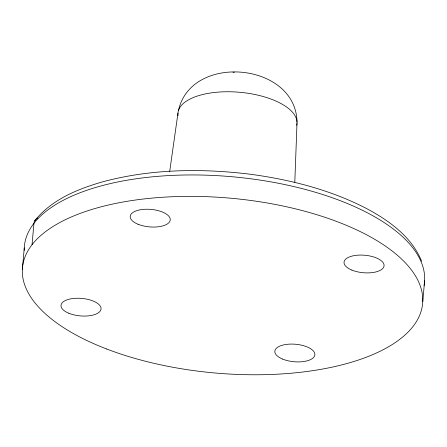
<?xml version="1.0" encoding="UTF-8"?>
<svg xmlns="http://www.w3.org/2000/svg" width="447" height="447" viewBox="0 0 447 447"><rect width="100%" height="100%" fill="white"/><g stroke="black" fill="none" stroke-linecap="round" stroke-linejoin="round"><path stroke-width="0.67" d="M294.802 182.259L296.987 123.461M22.35 269.513L24.272 247.884M32.044 244.732L33.955 223.304A7.973 6.901 37.9 0 1 37.911 218.063M422.745 301.636L424.65 280.409M169.709 171.357L177.973 113.091M178.442 110.627C191.025 52.64 296.249 62.496 297.015 122.187M34.721 220.79C51.087 200.178 76.364 189.506 100.988 182.326L102.816 181.778C150.432 168.988 200.569 168.251 249.292 174.101C288.857 179.364 328.243 189.159 364.003 207.246L365.78 208.146C388.594 220.192 411.531 236.524 421.622 261.204M233.016 72.258L234.39 72.224M178.057 115.667A59.73 26.094 5.1 0 1 238.732 92.194A59.73 26.094 5.1 0 1 296.685 125.316M24.233 250.454A200.876 87.741 5.1 0 1 231.54 176.688A200.876 87.741 5.1 0 1 424.063 285.504M106.632 348.99A200.876 87.741 5.1 0 0 421.901 308.195A200.876 87.741 5.1 0 0 139.112 199.535A200.876 87.741 5.1 0 0 106.632 348.99M282.688 359.109A20.087 8.772 5.1 0 0 314.716 355.572A20.087 8.772 5.1 0 0 287.181 344.313A20.087 8.772 5.1 0 0 282.688 359.109M68.866 313.269A20.087 8.772 5.1 0 0 100.893 309.732A20.087 8.772 5.1 0 0 73.358 298.473A20.087 8.772 5.1 0 0 68.866 313.269M138.062 224.26A20.087 8.772 5.1 0 0 170.089 220.723A20.087 8.772 5.1 0 0 142.554 209.464A20.087 8.772 5.1 0 0 138.062 224.26M351.884 270.1A20.087 8.772 5.1 0 0 383.912 266.563A20.087 8.772 5.1 0 0 356.376 255.304A20.087 8.772 5.1 0 0 351.884 270.1"/></g></svg>
